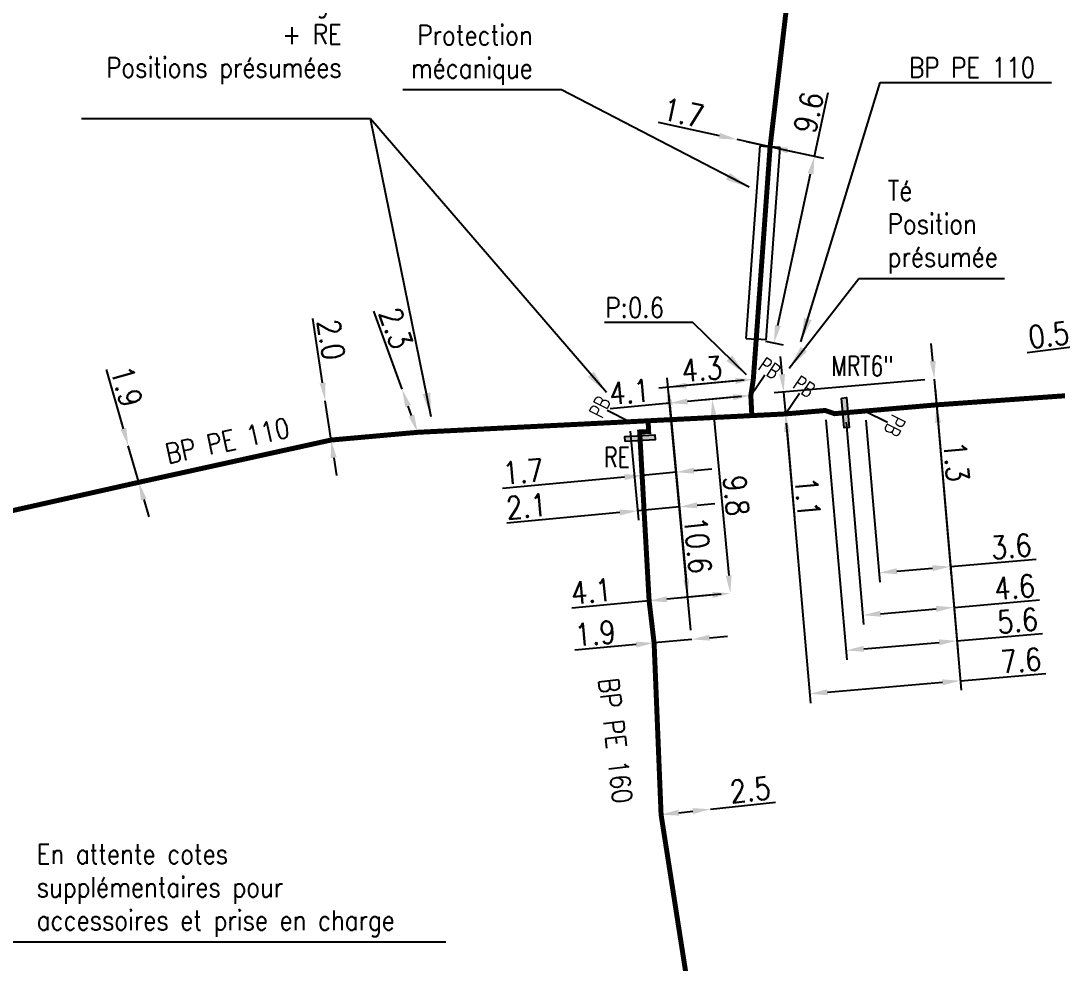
# Model space of a CAD drawing. Header units: millimetres. Extents: x 185000 to 186000, y 127990 to 129010.
# Drawn here: x 185230.4 to 185282.5, y 128066.2 to 128113.5 of the extents above; entities that cross this region are included whole.
import ezdxf
from ezdxf.enums import TextEntityAlignment as Align

# ---------------------------------------------------------------- set-up
doc = ezdxf.new("R2010")
doc.units = ezdxf.units.MM
doc.header["$PDMODE"] = 34
doc.linetypes.add('L_25_AP', pattern=[2000, 1000, 1000])
doc.linetypes.add('L_25_PE', pattern=[2000, 1000, 1000])
doc.layers.get('0').update_dxf_attribs({"linetype": 'CONTINUOUS'})
doc.layers.get('DEFPOINTS').update_dxf_attribs({"linetype": 'CONTINUOUS'})
for name, color, linetype in [('L_150', 1, 'CONTINUOUS'), ('L_340', 7, 'CONTINUOUS'), ('L_420', 7, 'CONTINUOUS')]:
    doc.layers.add(name, color=color, linetype=linetype)
doc.styles.add('G_ROMANS', font='ROMANS.SHX', dxfattribs={"width": 0.75})
doc.styles.get("Standard").update_dxf_attribs({"font": 'romans.shx', "width": 0.85})
doc.dimstyles.get("Standard").update_dxf_attribs({"dimtxt": 1.5, "dimasz": 1.2, "dimexe": 0.625, "dimexo": 0.625, "dimgap": 0.25, "dimtad": 1, "dimdec": 1, "dimzin": 0, "dimdsep": 46, "dimtxsty": 'Standard', "dimcen": -0.5, "dimadec": 0, "dimazin": 0, "dimtfac": 1, "dimtdec": 1, "dimtmove": 0, "dimatfit": 3, "dimfxl": 0, "dimtolj": 1, "dimtzin": 0, "dimarcsym": 0})

# ---------------------------------------------------------------- blocks, each defined once
blk = doc.blocks.new('*D2068')
at = {"layer": 'DEFPOINTS', "color": 0, "linetype": 'Continuous', "transparency": 16777216}
for p in [(185265.029, 128073.895), (185265.029, 128073.895), (185262.544, 128073.62)]:
    blk.add_point(p, dxfattribs=at)
at = {"layer": 'L_150', "color": 0, "linetype": 'Continuous', "lineweight": -2, "transparency": 16777216}
for p, q in [((185265.029, 128073.895), (185268.288, 128074.255)), ((185263.439, 128073.719), (185264.134, 128073.796))]:
    blk.add_line(p, q, dxfattribs=at)
at = {"layer": 'L_150', "color": 0, "linetype": 'Continuous', "transparency": 16777216}
for points in [[(185263.422, 128073.868), (185263.455, 128073.57), (185262.544, 128073.62)], [(185264.118, 128073.945), (185264.151, 128073.647), (185265.029, 128073.895)]]:
    blk.add_solid(points, dxfattribs=at)
at = {"layer": 'L_150', "color": 0, "linetype": 'Continuous', "transparency": 16777216, "insert": (185267.023, 128074.87), "char_height": 1.125, "attachment_point": 5, "rotation": 6.3098}
blk.add_mtext('\\A1;2.5', dxfattribs=at)
blk = doc.blocks.new('*D1274')
at = {"layer": 'DEFPOINTS', "color": 0, "linetype": 'Continuous', "transparency": 16777216}
for p in [(185235.772, 128092.15), (185235.772, 128092.15), (185236.297, 128090.324)]:
    blk.add_point(p, dxfattribs=at)
at = {"layer": 'L_150', "color": 0, "linetype": 'Continuous', "lineweight": -2, "transparency": 16777216}
for p, q in [((185235.523, 128093.015), (185234.667, 128095.991)), ((185236.297, 128090.324), (185235.772, 128092.15)), ((185236.546, 128089.459), (185236.795, 128088.594))]:
    blk.add_line(p, q, dxfattribs=at)
at = {"layer": 'L_150', "color": 0, "linetype": 'Continuous', "transparency": 16777216}
for points in [[(185235.667, 128093.056), (185235.379, 128092.973), (185235.772, 128092.15)], [(185236.69, 128089.501), (185236.402, 128089.418), (185236.297, 128090.324)]]:
    blk.add_solid(points, dxfattribs=at)
at = {"layer": 'L_150', "color": 0, "linetype": 'Continuous', "transparency": 16777216, "insert": (185235.691, 128095.143), "char_height": 1.125, "attachment_point": 5, "rotation": 286.0516}
blk.add_mtext('\\A1;1.9', dxfattribs=at)
blk = doc.blocks.new('*D1275')
at = {"layer": 'DEFPOINTS', "color": 0, "linetype": 'Continuous', "transparency": 16777216}
for p in [(185245.666, 128094.426), (185245.666, 128094.426), (185245.96, 128092.448)]:
    blk.add_point(p, dxfattribs=at)
at = {"layer": 'L_150', "color": 0, "linetype": 'Continuous', "lineweight": -2, "transparency": 16777216}
for p, q in [((185245.534, 128095.316), (185245.051, 128098.559)), ((185245.96, 128092.448), (185245.666, 128094.426)), ((185246.093, 128091.558), (185246.225, 128090.667))]:
    blk.add_line(p, q, dxfattribs=at)
at = {"layer": 'L_150', "color": 0, "linetype": 'Continuous', "transparency": 16777216}
for points in [[(185245.682, 128095.338), (185245.385, 128095.294), (185245.666, 128094.426)], [(185246.241, 128091.58), (185245.944, 128091.535), (185245.96, 128092.448)]]:
    blk.add_solid(points, dxfattribs=at)
at = {"layer": 'L_150', "color": 0, "linetype": 'Continuous', "transparency": 16777216, "insert": (185245.968, 128097.493), "char_height": 1.125, "attachment_point": 5, "rotation": 278.4591}
blk.add_mtext('\\A1;2.0', dxfattribs=at)
blk = doc.blocks.new('*D1306')
at = {"layer": 'DEFPOINTS', "color": 0, "linetype": 'Continuous', "transparency": 16777216}
for p in [(185266.361, 128107.55), (185266.361, 128107.55), (185268.023, 128107.191)]:
    blk.add_point(p, dxfattribs=at)
at = {"layer": 'L_150', "color": 0, "linetype": 'Continuous', "lineweight": -2, "transparency": 16777216}
for p, q in [((185265.481, 128107.74), (185262.41, 128108.403)), ((185268.023, 128107.191), (185266.361, 128107.55)), ((185268.902, 128107.001), (185269.782, 128106.811))]:
    blk.add_line(p, q, dxfattribs=at)
at = {"layer": 'L_150', "color": 0, "linetype": 'Continuous', "transparency": 16777216}
for points in [[(185265.513, 128107.887), (185265.45, 128107.593), (185266.361, 128107.55)], [(185268.934, 128107.148), (185268.871, 128106.854), (185268.023, 128107.191)]]:
    blk.add_solid(points, dxfattribs=at)
at = {"layer": 'L_150', "color": 0, "linetype": 'Continuous', "transparency": 16777216, "insert": (185263.664, 128108.9), "char_height": 1.125, "attachment_point": 5, "rotation": 347.8107}
blk.add_mtext('\\A1;1.7', dxfattribs=at)
blk = doc.blocks.new('*D1324')
at = {"layer": 'DEFPOINTS', "color": 0, "linetype": 'Continuous', "transparency": 16777216}
for p in [(185249.526, 128095), (185249.526, 128095), (185250.304, 128092.836)]:
    blk.add_point(p, dxfattribs=at)
at = {"layer": 'L_150', "color": 0, "linetype": 'Continuous', "lineweight": -2, "transparency": 16777216}
for p, q in [((185249.526, 128095), (185248.112, 128098.932)), ((185250, 128093.683), (185249.831, 128094.153))]:
    blk.add_line(p, q, dxfattribs=at)
at = {"layer": 'L_150', "color": 0, "linetype": 'Continuous', "transparency": 16777216}
for points in [[(185249.972, 128094.204), (185249.689, 128094.102), (185249.526, 128095)], [(185250.141, 128093.733), (185249.859, 128093.632), (185250.304, 128092.836)]]:
    blk.add_solid(points, dxfattribs=at)
at = {"layer": 'L_150', "color": 0, "linetype": 'Continuous', "transparency": 16777216, "insert": (185249.22, 128098.067), "char_height": 1.125, "attachment_point": 5, "rotation": 289.7795}
blk.add_mtext('\\A1;2.3', dxfattribs=at)
blk = doc.blocks.new('*D1325')
at = {"layer": 'DEFPOINTS', "color": 0, "linetype": 'Continuous', "transparency": 16777216}
for p in [(185261.943, 128084.363), (185266.025, 128084.746), (185266.025, 128084.746)]:
    blk.add_point(p, dxfattribs=at)
at = {"layer": 'L_150', "color": 0, "linetype": 'Continuous', "lineweight": -2, "transparency": 16777216}
for p, q in [((185261.943, 128084.363), (185258.061, 128084)), ((185265.129, 128084.662), (185262.839, 128084.447))]:
    blk.add_line(p, q, dxfattribs=at)
at = {"layer": 'L_150', "color": 0, "linetype": 'Continuous', "transparency": 16777216}
for points in [[(185265.115, 128084.811), (185265.143, 128084.513), (185266.025, 128084.746)], [(185262.825, 128084.597), (185262.853, 128084.298), (185261.943, 128084.363)]]:
    blk.add_solid(points, dxfattribs=at)
at = {"layer": 'L_150', "color": 0, "linetype": 'Continuous', "transparency": 16777216, "insert": (185259.039, 128084.845), "char_height": 1.125, "attachment_point": 5, "rotation": 5.3544}
blk.add_mtext('\\A1;4.1', dxfattribs=at)
blk = doc.blocks.new('*D1326')
at = {"layer": 'DEFPOINTS', "color": 0, "linetype": 'Continuous', "transparency": 16777216}
for p in [(185261.569, 128091.058), (185261.605, 128090.669), (185264.085, 128082.43)]:
    blk.add_point(p, dxfattribs=at)
at = {"layer": 'L_150', "color": 0, "linetype": 'Continuous', "lineweight": -2, "transparency": 16777216}
for p, q in [((185264.041, 128082.897), (185263.254, 128091.294)), ((185260.709, 128090.585), (185254.569, 128090.009)), ((185263.298, 128090.828), (185261.605, 128090.669)), ((185261.613, 128090.591), (185261.649, 128090.202)), ((185264.194, 128090.911), (185265.09, 128090.995))]:
    blk.add_line(p, q, dxfattribs=at)
at = {"layer": 'L_150', "color": 0, "linetype": 'Continuous', "transparency": 16777216}
for points in [[(185264.18, 128091.061), (185264.208, 128090.762), (185263.298, 128090.828)], [(185260.695, 128090.734), (185260.723, 128090.436), (185261.605, 128090.669)]]:
    blk.add_solid(points, dxfattribs=at)
at = {"layer": 'L_150', "color": 0, "linetype": 'Continuous', "transparency": 16777216, "insert": (185255.615, 128090.861), "char_height": 1.125, "attachment_point": 5, "rotation": 5.3544}
blk.add_mtext('\\A1;1.7', dxfattribs=at)
blk = doc.blocks.new('*D1327')
at = {"layer": 'DEFPOINTS', "color": 0, "linetype": 'Continuous', "transparency": 16777216}
for p in [(185276.273, 128095.511), (185268.701, 128094.857), (185268.796, 128093.761)]:
    blk.add_point(p, dxfattribs=at)
at = {"layer": 'L_340', "color": 0, "linetype": 'Continuous', "lineweight": -2, "transparency": 16777216}
for p, q in [((185268.624, 128095.754), (185268.546, 128096.65)), ((185275.806, 128095.471), (185268.234, 128094.817)), ((185268.701, 128094.857), (185268.796, 128093.761)), ((185268.873, 128092.864), (185269.248, 128088.531))]:
    blk.add_line(p, q, dxfattribs=at)
at = {"layer": 'L_340', "color": 0, "linetype": 'Continuous', "transparency": 16777216}
for points in [[(185268.773, 128095.767), (185268.474, 128095.741), (185268.701, 128094.857)], [(185269.023, 128092.877), (185268.724, 128092.851), (185268.796, 128093.761)]]:
    blk.add_solid(points, dxfattribs=at)
at = {"layer": 'L_340', "color": 0, "linetype": 'Continuous', "transparency": 16777216, "insert": (185269.91, 128089.576), "char_height": 1.125, "attachment_point": 5, "rotation": 274.9367}
blk.add_mtext('\\A1;1.1', dxfattribs=at)
blk = doc.blocks.new('*D1328')
at = {"layer": 'DEFPOINTS', "color": 0, "linetype": 'Continuous', "transparency": 16777216}
for p in [(185276.273, 128095.511), (185276.273, 128095.511), (185276.385, 128094.216)]:
    blk.add_point(p, dxfattribs=at)
at = {"layer": 'L_150', "color": 0, "linetype": 'Continuous', "lineweight": -2, "transparency": 16777216}
for p, q in [((185276.196, 128096.408), (185276.118, 128097.304)), ((185276.273, 128095.511), (185276.385, 128094.216)), ((185276.462, 128093.319), (185276.733, 128090.189))]:
    blk.add_line(p, q, dxfattribs=at)
at = {"layer": 'L_150', "color": 0, "linetype": 'Continuous', "transparency": 16777216}
for points in [[(185276.345, 128096.421), (185276.046, 128096.395), (185276.273, 128095.511)], [(185276.612, 128093.332), (185276.313, 128093.306), (185276.385, 128094.216)]]:
    blk.add_solid(points, dxfattribs=at)
at = {"layer": 'L_150', "color": 0, "linetype": 'Continuous', "transparency": 16777216, "insert": (185277.383, 128091.37), "char_height": 1.125, "attachment_point": 5, "rotation": 274.9367}
blk.add_mtext('\\A1;1.3', dxfattribs=at)
blk = doc.blocks.new('*D1329')
at = {"layer": 'DEFPOINTS', "color": 0, "linetype": 'Continuous', "transparency": 16777216}
for p in [(185276.273, 128095.511), (185268.796, 128093.761), (185277.583, 128080.349)]:
    blk.add_point(p, dxfattribs=at)
at = {"layer": 'L_340', "color": 0, "linetype": 'Continuous', "lineweight": -2, "transparency": 16777216}
for p, q in [((185276.313, 128095.044), (185277.623, 128079.882)), ((185268.836, 128093.294), (185270.051, 128079.228)), ((185277.583, 128080.349), (185281.881, 128080.72)), ((185270.908, 128079.772), (185276.686, 128080.271))]:
    blk.add_line(p, q, dxfattribs=at)
at = {"layer": 'L_340', "color": 0, "linetype": 'Continuous', "transparency": 16777216}
for points in [[(185276.673, 128080.421), (185276.699, 128080.122), (185277.583, 128080.349)], [(185270.895, 128079.921), (185270.92, 128079.623), (185270.011, 128079.695)]]:
    blk.add_solid(points, dxfattribs=at)
at = {"layer": 'L_340', "color": 0, "linetype": 'Continuous', "transparency": 16777216, "insert": (185280.631, 128081.365), "char_height": 1.125, "attachment_point": 5, "rotation": 4.9367}
blk.add_mtext('\\A1;7.6', dxfattribs=at)
blk = doc.blocks.new('*D1330')
at = {"layer": 'DEFPOINTS', "color": 0, "linetype": 'Continuous', "transparency": 16777216}
for p in [(185276.273, 128095.511), (185270.788, 128093.933), (185277.409, 128082.357)]:
    blk.add_point(p, dxfattribs=at)
at = {"layer": 'L_150', "color": 0, "linetype": 'Continuous', "lineweight": -2, "transparency": 16777216}
for p, q in [((185276.313, 128095.044), (185277.45, 128081.89)), ((185270.829, 128093.466), (185271.87, 128081.408)), ((185277.409, 128082.357), (185281.707, 128082.728)), ((185272.727, 128081.953), (185276.513, 128082.28))]:
    blk.add_line(p, q, dxfattribs=at)
at = {"layer": 'L_150', "color": 0, "linetype": 'Continuous', "transparency": 16777216}
for points in [[(185276.5, 128082.429), (185276.525, 128082.13), (185277.409, 128082.357)], [(185272.714, 128082.102), (185272.74, 128081.803), (185271.83, 128081.875)]]:
    blk.add_solid(points, dxfattribs=at)
at = {"layer": 'L_150', "color": 0, "linetype": 'Continuous', "transparency": 16777216, "insert": (185280.458, 128083.373), "char_height": 1.125, "attachment_point": 5, "rotation": 4.9367}
blk.add_mtext('\\A1;5.6', dxfattribs=at)
blk = doc.blocks.new('*D1331')
at = {"layer": 'DEFPOINTS', "color": 0, "linetype": 'Continuous', "transparency": 16777216}
for p in [(185276.273, 128095.511), (185271.802, 128093.82), (185277.264, 128084.038)]:
    blk.add_point(p, dxfattribs=at)
at = {"layer": 'L_340', "color": 0, "linetype": 'Continuous', "lineweight": -2, "transparency": 16777216}
for p, q in [((185276.313, 128095.044), (185277.304, 128083.571)), ((185271.842, 128093.353), (185272.721, 128083.175)), ((185277.264, 128084.038), (185281.562, 128084.409)), ((185273.578, 128083.719), (185276.367, 128083.96))]:
    blk.add_line(p, q, dxfattribs=at)
at = {"layer": 'L_340', "color": 0, "linetype": 'Continuous', "transparency": 16777216}
for points in [[(185273.565, 128083.869), (185273.591, 128083.57), (185272.681, 128083.642)], [(185276.354, 128084.11), (185276.38, 128083.811), (185277.264, 128084.038)]]:
    blk.add_solid(points, dxfattribs=at)
at = {"layer": 'L_340', "color": 0, "linetype": 'Continuous', "transparency": 16777216, "insert": (185280.312, 128085.054), "char_height": 1.125, "attachment_point": 5, "rotation": 4.9367}
blk.add_mtext('\\A1;4.6', dxfattribs=at)
blk = doc.blocks.new('*D1332')
at = {"layer": 'DEFPOINTS', "color": 0, "linetype": 'Continuous', "transparency": 16777216}
for p in [(185276.273, 128095.511), (185272.798, 128093.906), (185277.087, 128086.087)]:
    blk.add_point(p, dxfattribs=at)
at = {"layer": 'L_340', "color": 0, "linetype": 'Continuous', "lineweight": -2, "transparency": 16777216}
for p, q in [((185276.313, 128095.044), (185277.127, 128085.62)), ((185272.839, 128093.439), (185273.541, 128085.31)), ((185277.087, 128086.087), (185281.385, 128086.458)), ((185274.397, 128085.854), (185276.19, 128086.009))]:
    blk.add_line(p, q, dxfattribs=at)
at = {"layer": 'L_340', "color": 0, "linetype": 'Continuous', "transparency": 16777216}
for points in [[(185274.384, 128086.004), (185274.41, 128085.705), (185273.5, 128085.777)], [(185276.177, 128086.159), (185276.203, 128085.86), (185277.087, 128086.087)]]:
    blk.add_solid(points, dxfattribs=at)
at = {"layer": 'L_340', "color": 0, "linetype": 'Continuous', "transparency": 16777216, "insert": (185280.135, 128087.103), "char_height": 1.125, "attachment_point": 5, "rotation": 4.9367}
blk.add_mtext('\\A1;3.6', dxfattribs=at)
blk = doc.blocks.new('L_340_13')
at = {"color": 0, "linetype": 'Continuous', "flags": 128}
blk.add_lwpolyline([(0, 0), (0, 1.25)], dxfattribs=at)
at = {"color": 0, "linetype": 'Continuous', "style": 'G_ROMANS', "width": 0.75}
blk.add_text('PB', height=0.75, dxfattribs=at).set_placement((0, 1.663), align=Align.MIDDLE)
at = {"color": 0, "linetype": 'Continuous', "width": 0.75, "flags": 3}
for tag, p in [('DEF_LEG', (0, -10)), ('DEF_COUP', (0, -12.5)), ('DEF_TYPE', (0, -15))]:
    blk.add_attdef(tag, text='', height=1.2, dxfattribs=at).set_placement(p, align=Align.MIDDLE)
blk = doc.blocks.new('L_340_17')
at = {"linetype": 'Continuous'}
blk.add_hatch(color=0, dxfattribs=at).paths.add_polyline_path([(0.125, 0.75), (-0.125, 0.75), (-0.125, -0.75), (0.125, -0.75)])
at = {"color": 0, "linetype": 'Continuous'}
blk.add_lwpolyline([(-0.125, 0.75), (0.125, 0.75), (0.125, -0.75), (-0.125, -0.75)], close=True, dxfattribs=at)
at = {"color": 0, "linetype": 'Continuous', "width": 0.75}
for tag, height, flags, p in [('MRT', 1, 8, (0, 1.884)), ('DEF_LEG', 1.2, 3, (0, -5)), ('DEF_COUP', 1.2, 3, (0, -7.5)), ('DEF_TYPE', 1.2, 3, (0, -10))]:
    blk.add_attdef(tag, text='', height=height, dxfattribs=dict(at, flags=flags)).set_placement(p, align=Align.MIDDLE)
blk = doc.blocks.new('*D1333')
at = {"layer": 'DEFPOINTS', "color": 0, "linetype": 'Continuous', "transparency": 16777216}
for p in [(185267.054, 128094.685), (185266.025, 128084.746), (185266.025, 128084.746)]:
    blk.add_point(p, dxfattribs=at)
at = {"layer": 'L_340', "color": 0, "linetype": 'Continuous', "lineweight": -2, "transparency": 16777216}
for p, q in [((185266.588, 128094.642), (185264.644, 128094.459)), ((185265.194, 128093.607), (185265.941, 128085.642))]:
    blk.add_line(p, q, dxfattribs=at)
at = {"layer": 'L_340', "color": 0, "linetype": 'Continuous', "transparency": 16777216}
for points in [[(185265.344, 128093.621), (185265.045, 128093.593), (185265.111, 128094.503)], [(185266.09, 128085.656), (185265.792, 128085.628), (185266.025, 128084.746)]]:
    blk.add_solid(points, dxfattribs=at)
at = {"layer": 'L_340', "color": 0, "linetype": 'Continuous', "transparency": 16777216, "insert": (185266.318, 128089.654), "char_height": 1.125, "attachment_point": 5, "rotation": 275.3544}
blk.add_mtext('\\A1;9.8', dxfattribs=at)
blk = doc.blocks.new('*D1334')
at = {"layer": 'DEFPOINTS', "color": 0, "linetype": 'Continuous', "transparency": 16777216}
for p in [(185267.054, 128094.685), (185267.054, 128094.685), (185264.085, 128082.43)]:
    blk.add_point(p, dxfattribs=at)
at = {"layer": 'L_340', "color": 0, "linetype": 'Continuous', "lineweight": -2, "transparency": 16777216}
for p, q in [((185264.041, 128082.897), (185262.928, 128094.77)), ((185262.972, 128094.303), (185259.98, 128094.022)), ((185266.158, 128094.601), (185263.868, 128094.387))]:
    blk.add_line(p, q, dxfattribs=at)
at = {"layer": 'L_340', "color": 0, "linetype": 'Continuous', "transparency": 16777216}
for points in [[(185266.144, 128094.751), (185266.172, 128094.452), (185267.054, 128094.685)], [(185263.854, 128094.536), (185263.882, 128094.237), (185262.972, 128094.303)]]:
    blk.add_solid(points, dxfattribs=at)
at = {"layer": 'L_340', "color": 0, "linetype": 'Continuous', "transparency": 16777216, "insert": (185260.958, 128094.867), "char_height": 1.125, "attachment_point": 5, "rotation": 5.3544}
blk.add_mtext('\\A1;4.1', dxfattribs=at)
blk = doc.blocks.new('*D1335')
at = {"layer": 'DEFPOINTS', "color": 0, "linetype": 'Continuous', "transparency": 16777216}
for p in [(185267.179, 128095.501), (185263.887, 128084.546), (185266.025, 128084.746)]:
    blk.add_point(p, dxfattribs=at)
at = {"layer": 'L_150', "color": 0, "linetype": 'Continuous', "lineweight": -2, "transparency": 16777216}
for p, q in [((185266.712, 128095.457), (185262.431, 128095.056)), ((185262.982, 128094.203), (185263.803, 128085.442)), ((185265.558, 128084.702), (185263.42, 128084.502))]:
    blk.add_line(p, q, dxfattribs=at)
at = {"layer": 'L_150', "color": 0, "linetype": 'Continuous', "transparency": 16777216}
for points in [[(185263.131, 128094.217), (185262.832, 128094.189), (185262.898, 128095.099)], [(185263.952, 128085.456), (185263.653, 128085.428), (185263.887, 128084.546)]]:
    blk.add_solid(points, dxfattribs=at)
at = {"layer": 'L_150', "color": 0, "linetype": 'Continuous', "transparency": 16777216, "insert": (185264.394, 128087.165), "char_height": 1.125, "attachment_point": 5, "rotation": 275.3544}
blk.add_mtext('\\A1;10.6', dxfattribs=at)
blk = doc.blocks.new('*D1336')
at = {"layer": 'DEFPOINTS', "color": 0, "linetype": 'Continuous', "transparency": 16777216}
for p in [(185267.179, 128095.501), (185262.898, 128095.099), (185264.085, 128082.43)]:
    blk.add_point(p, dxfattribs=at)
at = {"layer": 'L_150', "color": 0, "linetype": 'Continuous', "lineweight": -2, "transparency": 16777216}
for p, q in [((185264.041, 128082.897), (185262.854, 128095.566)), ((185266.283, 128095.417), (185263.794, 128095.183))]:
    blk.add_line(p, q, dxfattribs=at)
at = {"layer": 'L_150', "color": 0, "linetype": 'Continuous', "transparency": 16777216}
for points in [[(185263.78, 128095.333), (185263.808, 128095.034), (185262.898, 128095.099)], [(185266.269, 128095.566), (185266.297, 128095.267), (185267.179, 128095.501)]]:
    blk.add_solid(points, dxfattribs=at)
at = {"layer": 'L_150', "color": 0, "linetype": 'Continuous', "transparency": 16777216, "insert": (185264.595, 128096.012), "char_height": 1.125, "attachment_point": 5, "rotation": 5.3544}
blk.add_mtext('\\A1;4.3', dxfattribs=at)
blk = doc.blocks.new('*D1337')
at = {"layer": 'DEFPOINTS', "color": 0, "linetype": 'Continuous', "transparency": 16777216}
for p in [(185262.193, 128082.253), (185264.085, 128082.43), (185264.085, 128082.43)]:
    blk.add_point(p, dxfattribs=at)
at = {"layer": 'L_150', "color": 0, "linetype": 'Continuous', "lineweight": -2, "transparency": 16777216}
for p, q in [((185261.297, 128082.169), (185258.214, 128081.88)), ((185264.085, 128082.43), (185262.193, 128082.253)), ((185264.981, 128082.514), (185265.877, 128082.598))]:
    blk.add_line(p, q, dxfattribs=at)
at = {"layer": 'L_150', "color": 0, "linetype": 'Continuous', "transparency": 16777216}
for points in [[(185261.283, 128082.318), (185261.311, 128082.019), (185262.193, 128082.253)], [(185264.967, 128082.663), (185264.995, 128082.365), (185264.085, 128082.43)]]:
    blk.add_solid(points, dxfattribs=at)
at = {"layer": 'L_150', "color": 0, "linetype": 'Continuous', "transparency": 16777216, "insert": (185259.238, 128082.729), "char_height": 1.125, "attachment_point": 5, "rotation": 5.3544}
blk.add_mtext('\\A1;1.9', dxfattribs=at)
blk = doc.blocks.new('L_340_20')
at = {"linetype": 'Continuous'}
blk.add_hatch(color=0, dxfattribs=at).paths.add_polyline_path([(0.125, 0.75), (-0.125, 0.75), (-0.125, -0.75), (0.125, -0.75)])
at = {"color": 0, "linetype": 'Continuous'}
blk.add_lwpolyline([(-0.125, 0.75), (0.125, 0.75), (0.125, -0.75), (-0.125, -0.75)], close=True, dxfattribs=at)
at = {"color": 0, "linetype": 'Continuous', "width": 0.75}
for tag, height, flags, p in [('RE', 1, 8, (0, 2.189)), ('DEF_LEG', 1.2, 3, (0, -5)), ('DEF_COUP', 1.2, 3, (0, -7.5)), ('DEF_TYPE', 1.2, 3, (0, -10))]:
    blk.add_attdef(tag, text='', height=height, dxfattribs=dict(at, flags=flags)).set_placement(p, align=Align.MIDDLE)
blk = doc.blocks.new('*D1338')
at = {"layer": 'DEFPOINTS', "color": 0, "linetype": 'Continuous', "transparency": 16777216}
for p in [(185285.118, 128097.369), (185285.257, 128096.287), (185285.94, 128094.892)]:
    blk.add_point(p, dxfattribs=at)
at = {"layer": 'L_150', "color": 0, "linetype": 'Continuous', "lineweight": -2, "transparency": 16777216}
for p, q in [((185285.197, 128096.752), (185285.059, 128097.834)), ((185285.88, 128095.357), (185285.555, 128097.898)), ((185285.614, 128097.433), (185285.118, 128097.369)), ((185286.507, 128097.547), (185287.4, 128097.662)), ((185284.226, 128097.255), (185280.946, 128096.835))]:
    blk.add_line(p, q, dxfattribs=at)
at = {"layer": 'L_150', "color": 0, "linetype": 'Continuous', "transparency": 16777216}
for points in [[(185284.207, 128097.404), (185284.245, 128097.106), (185285.118, 128097.369)], [(185286.488, 128097.696), (185286.526, 128097.399), (185285.614, 128097.433)]]:
    blk.add_solid(points, dxfattribs=at)
at = {"layer": 'L_150', "color": 0, "linetype": 'Continuous', "transparency": 16777216, "insert": (185282.03, 128097.73), "char_height": 1.125, "attachment_point": 5, "rotation": 7.3016}
blk.add_mtext('\\A1;0.5', dxfattribs=at)
blk = doc.blocks.new('*D1352')
at = {"layer": 'DEFPOINTS', "color": 0, "linetype": 'Continuous', "transparency": 16777216}
for p in [(185266.361, 128107.55), (185270.248, 128106.71), (185267.325, 128097.52)]:
    blk.add_point(p, dxfattribs=at)
at = {"layer": 'L_420', "color": 0, "linetype": 'Continuous', "lineweight": -2, "transparency": 16777216}
for p, q in [((185270.248, 128106.71), (185270.94, 128109.915)), ((185266.819, 128107.451), (185270.706, 128106.611)), ((185268.411, 128098.207), (185270.058, 128105.831)), ((185267.783, 128097.421), (185268.679, 128097.228))]:
    blk.add_line(p, q, dxfattribs=at)
at = {"layer": 'L_420', "color": 0, "linetype": 'Continuous', "transparency": 16777216}
for points in [[(185269.911, 128105.862), (185270.204, 128105.799), (185270.248, 128106.71)], [(185268.264, 128098.238), (185268.557, 128098.175), (185268.221, 128097.327)]]:
    blk.add_solid(points, dxfattribs=at)
at = {"layer": 'L_420', "color": 0, "linetype": 'Continuous', "transparency": 16777216, "insert": (185269.956, 128108.911), "char_height": 1.125, "attachment_point": 5, "rotation": 77.8107}
blk.add_mtext('\\A1;9.6', dxfattribs=at)
blk = doc.blocks.new('*D1362')
at = {"layer": 'DEFPOINTS', "color": 0, "linetype": 'Continuous', "transparency": 16777216}
for p in [(185260.951, 128093.368), (185263.461, 128089.085), (185264.085, 128082.43)]:
    blk.add_point(p, dxfattribs=at)
at = {"layer": 'L_340', "color": 0, "linetype": 'Continuous', "lineweight": -2, "transparency": 16777216}
for p, q in [((185260.994, 128092.902), (185261.414, 128088.422)), ((185264.041, 128082.897), (185263.418, 128089.551)), ((185263.461, 128089.085), (185261.37, 128088.889)), ((185264.357, 128089.169), (185265.253, 128089.253)), ((185260.474, 128088.805), (185254.8, 128088.273))]:
    blk.add_line(p, q, dxfattribs=at)
at = {"layer": 'L_340', "color": 0, "linetype": 'Continuous', "transparency": 16777216}
for points in [[(185260.46, 128088.954), (185260.488, 128088.655), (185261.37, 128088.889)], [(185264.343, 128089.318), (185264.371, 128089.019), (185263.461, 128089.085)]]:
    blk.add_solid(points, dxfattribs=at)
at = {"layer": 'L_340', "color": 0, "linetype": 'Continuous', "transparency": 16777216, "insert": (185255.778, 128089.118), "char_height": 1.125, "attachment_point": 5, "rotation": 5.3544}
blk.add_mtext('\\A1;2.1', dxfattribs=at)

msp = doc.modelspace()

# ---------------------------------------------------------------- linework, layer by layer
at = {"layer": 'L_150', "linetype": 'L_25_PE', "ltscale": 0.5, "const_width": 0.25, "flags": 128}
for points in [[(185263.29, 128137.53), (185264.139, 128135.614), (185263.876, 128135.266), (185263.876, 128135.266), (185264.009, 128134.882), (185264.44, 128133.642), (185265.754, 128129.829), (185268.029, 128122.089), (185268.992, 128115.422), (185268.023, 128107.191), (185267.325, 128097.52), (185267.179, 128095.501), (185267.054, 128094.685), (185267.054, 128094.685), (185267.105, 128093.676)], [(185271.802, 128093.82), (185271.26, 128093.773), (185270.788, 128093.933), (185268.796, 128093.761), (185260.951, 128093.368), (185250.304, 128092.836), (185250.304, 128092.836), (185250.304, 128092.836), (185245.96, 128092.448), (185236.297, 128090.324), (185224.543, 128087.687), (185217.76, 128086.036), (185210.411, 128084.246), (185202.977, 128082.311), (185201.239, 128081.858), (185200.755, 128081.732), (185200.743, 128080.236), (185199.32, 128079.97), (185198.971, 128079.904)]]:
    msp.add_lwpolyline(points, dxfattribs=at)
at = {"layer": 'L_150', "linetype": 'L_25_AP', "ltscale": 0.5, "const_width": 0.25, "flags": 128}
msp.add_lwpolyline([(185271.802, 128093.82), (185272.798, 128093.906), (185276.385, 128094.216), (185285.94, 128094.892), (185297.779, 128096.118), (185297.779, 128096.118), (185309.488, 128098.141), (185316.039, 128098.94), (185316.536, 128099), (185316.985, 128099.336), (185319.253, 128102.447), (185319.253, 128102.447), (185323.722, 128104.022), (185326.902, 128105.143), (185326.902, 128105.143), (185330.339, 128105.979), (185333.12, 128110.96)], dxfattribs=at)
at = {"layer": 'L_150', "linetype": 'L_25_PE', "const_width": 0.25, "flags": 128}
msp.add_lwpolyline([(185268.632, 128033.183), (185267.808, 128033.872), (185268.787, 128034.08), (185268.703, 128034.471), (185269.002, 128038.822), (185266.18, 128043.02), (185265.529, 128051.734), (185265.22, 128054.292), (185264.214, 128062.937), (185262.544, 128073.62), (185262.193, 128082.253), (185261.943, 128084.363), (185261.569, 128091.058), (185261.486, 128092.54), (185261.469, 128092.854), (185261.918, 128092.876), (185261.891, 128093.416)], dxfattribs=at)
at = {"layer": 'L_420', "color": 7, "linetype": 'CONTINUOUS'}
for p, q in [((185266.826, 128097.556), (185267.524, 128107.227)), ((185267.524, 128107.227), (185268.023, 128107.191)), ((185268.521, 128107.155), (185268.023, 128107.191)), ((185267.823, 128097.484), (185268.521, 128107.155)), ((185266.826, 128097.556), (185267.325, 128097.52)), ((185267.823, 128097.484), (185267.325, 128097.52))]:
    msp.add_line(p, q, dxfattribs=at)

# ---------------------------------------------------------------- block references
at = {"layer": 'L_340'}
for p, rotation in [((185267.054, 128094.685), 326.030130682337), ((185268.796, 128093.761), 326.030130682337), ((185260.951, 128093.368), 63.43720125067627), ((185272.798, 128093.906), 243.6994026692363)]:
    msp.add_blockref('L_340_13', p, dxfattribs=dict(at, rotation=rotation))
ref = msp.add_blockref('L_340_17', (185271.802, 128093.82), dxfattribs=dict(at, rotation=4.936714662217531))
ref.add_attrib('MRT', 'MRT6"', dxfattribs={"layer": '0', "color": 0, "linetype": 'Continuous', "height": 1, "width": 0.75}).set_placement((185272.663, 128096.171), align=Align.MIDDLE)
ref = msp.add_blockref('L_340_20', (185261.486, 128092.54), dxfattribs=dict(at, rotation=93.19739616484574))
ref.add_attrib('RE', 'RE', dxfattribs={"layer": '0', "color": 0, "linetype": 'Continuous', "height": 1, "width": 0.75}).set_placement((185260.32, 128091.586), align=Align.MIDDLE)

# ---------------------------------------------------------------- texts
at = {"layer": 'L_150', "linetype": 'Continuous', "width": 0.85}
for s, rotation, p in [('BP PE 110', 12.3953, (185240.756, 128092.414)), ('BP PE 160', 276.6411, (185260.257, 128077.34))]:
    msp.add_text(s, height=1, rotation=rotation, dxfattribs=at).set_placement(p, align=Align.MIDDLE)
at = {"layer": 'L_150', "linetype": 'Continuous', "char_height": 1}
for s, insert, attachment_point in [('Tronçon\\P+ Prise en charge\\P+ RE\\PPositions présumées\\P ', (185246.496, 128112.67), 6), ('BP PE 110', (185275.004, 128111.172), 4), ('Té\\PPosition\\Pprésumée', (185273.93, 128103.151), 4), ('P:0.6', (185262.696, 128099.105), 6), ('En attente cotes\\Psupplémentaires pour\\Paccessoires et prise en charge', (185231.166, 128069.81), 4)]:
    msp.add_mtext(s, dxfattribs=dict(at, insert=insert, attachment_point=attachment_point))
at = {"layer": 'L_420', "insert": (185256.09, 128111.803), "char_height": 1, "attachment_point": 6}
msp.add_mtext('Protection\\Pmécanique', dxfattribs=at)

# ---------------------------------------------------------------- dimensions: what is measured, and where the dimension line sits
at = {"layer": 'L_150', "linetype": 'Continuous'}
for base, p1, p2, angle, override, picture, middle in [((185266.361, 128107.55), (185268.023, 128107.191), (185266.361, 128107.55), 347.8107, {"dimscale": 0.75, "dimatfit": 0}, '*D1306', (185263.506, 128108.167)), ((185249.526, 128095), (185250.304, 128092.836), (185249.526, 128095), 289.7795, {"dimscale": 0.75}, '*D1324', (185248.514, 128097.813)), ((185245.666, 128094.426), (185245.96, 128092.448), (185245.666, 128094.426), 278.4591, {"dimscale": 0.75}, '*D1275', (185245.226, 128097.383)), ((185285.118, 128097.369), (185285.94, 128094.892), (185285.257, 128096.287), 7.3016, {"dimscale": 0.75, "dimatfit": 0}, '*D1338', (185282.125, 128096.986)), ((185276.273, 128095.511), (185276.385, 128094.216), (185276.273, 128095.511), 274.9367, {"dimscale": 0.75, "dimatfit": 0}, '*D1328', (185276.636, 128091.306)), ((185262.898, 128095.099), (185267.179, 128095.501), (185264.085, 128082.43), 5.3544, {"dimscale": 0.75, "dimatfit": 0}, '*D1336', (185264.665, 128095.265)), ((185235.772, 128092.15), (185236.297, 128090.324), (185235.772, 128092.15), 286.0516, {"dimscale": 0.75, "dimatfit": 0}, '*D1274', (185234.971, 128094.935)), ((185263.887, 128084.546), (185267.179, 128095.501), (185266.025, 128084.746), 95.3544, {"dimscale": 0.75, "dimatfit": 0}, '*D1335', (185263.648, 128087.095)), ((185277.409, 128082.357), (185270.788, 128093.933), (185276.273, 128095.511), 184.9367, {"dimscale": 0.75}, '*D1330', (185280.522, 128082.626)), ((185261.605, 128090.669), (185264.085, 128082.43), (185261.569, 128091.058), 5.3544, {"dimscale": 0.75, "dimatfit": 0}, '*D1326', (185255.685, 128090.114)), ((185266.025, 128084.746), (185261.943, 128084.363), (185266.025, 128084.746), 185.3544, {"dimscale": 0.75}, '*D1325', (185259.109, 128084.098)), ((185264.085, 128082.43), (185262.193, 128082.253), (185264.085, 128082.43), 185.3544, {"dimscale": 0.75}, '*D1337', (185259.308, 128081.982)), ((185265.029, 128073.895), (185262.544, 128073.62), (185265.029, 128073.895), 186.3098, {"dimscale": 0.75}, '*D2068', (185267.106, 128074.125))]:
    dim = msp.add_linear_dim(base=base, p1=p1, p2=p2, angle=angle, dimstyle='Standard', override=override, dxfattribs=at)
    dim.commit()
    dim.dimension.update_dxf_attribs({"geometry": picture, "text_midpoint": middle, "dimtype": 160})
at = {"layer": 'L_340', "linetype": 'Continuous'}
for base, p1, p2, angle, override, picture, middle in [((185268.701, 128094.857), (185268.796, 128093.761), (185276.273, 128095.511), 274.9367, {"dimscale": 0.75, "dimatfit": 0}, '*D1327', (185269.163, 128089.511)), ((185267.054, 128094.685), (185264.085, 128082.43), (185267.054, 128094.685), 185.3544, {"dimscale": 0.75}, '*D1334', (185261.028, 128094.121)), ((185277.583, 128080.349), (185268.796, 128093.761), (185276.273, 128095.511), 184.9367, {"dimscale": 0.75}, '*D1329', (185280.696, 128080.617)), ((185277.264, 128084.038), (185271.802, 128093.82), (185276.273, 128095.511), 184.9367, {"dimscale": 0.75}, '*D1331', (185280.377, 128084.307)), ((185277.087, 128086.087), (185272.798, 128093.906), (185276.273, 128095.511), 184.9367, {"dimscale": 0.75}, '*D1332', (185280.2, 128086.356)), ((185266.025, 128084.746), (185267.054, 128094.685), (185266.025, 128084.746), 95.3544, {"dimscale": 0.75, "dimatfit": 0}, '*D1333', (185265.572, 128089.584)), ((185263.461, 128089.085), (185260.951, 128093.368), (185264.085, 128082.43), 185.3544, {"dimscale": 0.75, "dimatfit": 0}, '*D1362', (185255.848, 128088.371))]:
    dim = msp.add_linear_dim(base=base, p1=p1, p2=p2, angle=angle, dimstyle='Standard', override=override, dxfattribs=at)
    dim.commit()
    dim.dimension.update_dxf_attribs({"geometry": picture, "text_midpoint": middle, "dimtype": 160})
at = {"layer": 'L_420', "linetype": 'Continuous'}
dim = msp.add_linear_dim(base=(185270.248, 128106.71), p1=(185267.325, 128097.52), p2=(185266.361, 128107.55), angle=257.8107, dimstyle='Standard', override={"dimscale": 0.75}, dxfattribs=at)
dim.commit()
dim.dimension.update_dxf_attribs({"geometry": '*D1352', "text_midpoint": (185270.689, 128108.753), "dimtype": 160})

# ---------------------------------------------------------------- leaders
at = {"layer": 'L_150', "linetype": 'Continuous', "annotation_type": 0, "has_hookline": 1}
for points, hookline_direction, text_width in [([(185269.571, 128097.385), (185273.554, 128110.422), (185274.754, 128110.422)], 0, 7.164), ([(185259.803, 128094.842), (185247.946, 128108.587), (185246.746, 128108.587)], 1, 13.074), ([(185268.981, 128096.066), (185272.48, 128100.568), (185273.68, 128100.568)], 0, 5.869), ([(185266.828, 128095.719), (185264.146, 128098.355), (185262.946, 128098.355)], 1, 2.995), ([(185205.082, 128079.919), (185229.716, 128067.227), (185230.916, 128067.227)], 0, 20.562)]:
    msp.add_leader(points, dimstyle='Standard', dxfattribs=dict(at, hookline_direction=hookline_direction, text_width=text_width))
at = {"layer": 'L_150', "linetype": 'Continuous'}
msp.add_leader([(185250.989, 128093.62), (185247.946, 128108.587)], dimstyle='Standard', dxfattribs=at)
at = {"layer": 'L_420', "annotation_type": 0, "has_hookline": 1, "hookline_direction": 1, "text_width": 6.517}
msp.add_leader([(185266.965, 128105.15), (185257.54, 128110.053), (185256.34, 128110.053)], dimstyle='Standard', dxfattribs=at)

doc.saveas('drawing.dxf')
